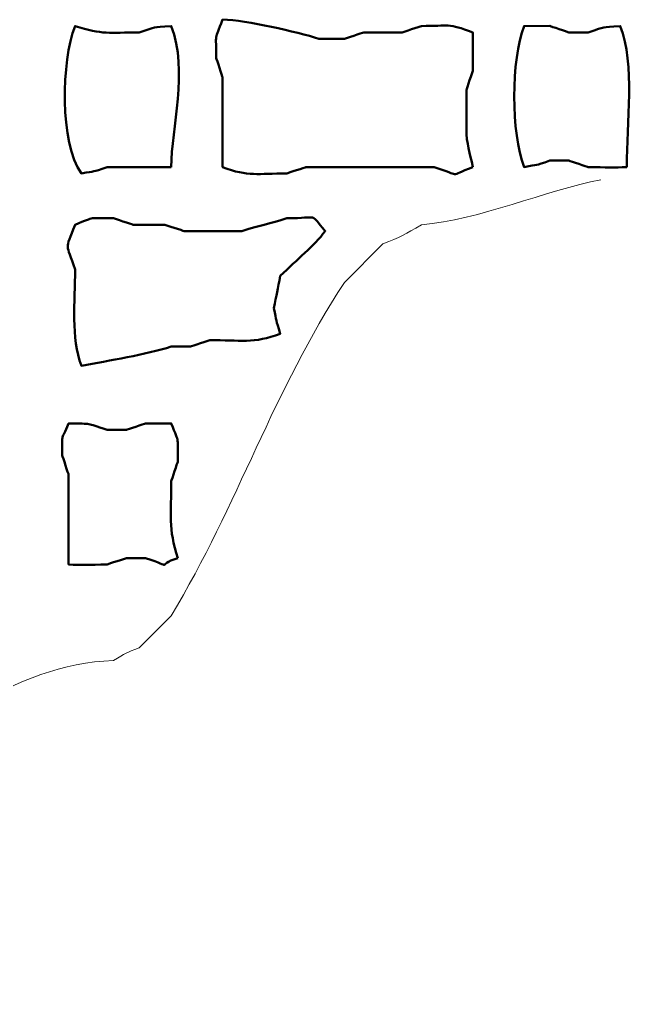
# Model space of a CAD drawing. Header units: millimetres. Extents: x -1760 to -1105, y 422 to 906.
# Drawn here: x -1146.93 to -1133.49, y 599.98 to 621.4 of the extents above; entities that cross this region are included whole.
import ezdxf

# ---------------------------------------------------------------- set-up
doc = ezdxf.new("R2010")
doc.units = ezdxf.units.MM
doc.header["$MEASUREMENT"] = 0
doc.layers.add('layer 1', color=7, linetype='Continuous')

msp = doc.modelspace()

# ---------------------------------------------------------------- linework, layer by layer
at = {"layer": 'layer 1', "color": 225, "lineweight": 50}
for points, knots in [([(-1137.0369, 618.1789), (-1137.6057, 617.9702), (-1137.2491, 617.9753), (-1137.8768, 618.1787), (-1137.8768, 618.1787), (-1137.8768, 618.1787), (-1138.2968, 618.1789), (-1138.2968, 618.1789), (-1138.2968, 618.1789), (-1138.2968, 618.1789), (-1139.2768, 618.1787), (-1139.2768, 618.1787), (-1139.2768, 618.1787), (-1139.2768, 618.1787), (-1140.677, 618.1787), (-1140.677, 618.1787), (-1140.677, 618.1787), (-1140.6853, 618.1754), (-1141.0735, 618.0471), (-1141.0971, 618.0388), (-1141.0971, 618.0388), (-1141.7316, 618.0387), (-1141.9341, 617.9604), (-1142.4973, 618.1789), (-1142.4973, 618.1789), (-1142.4973, 618.1789), (-1142.4971, 620.1387), (-1142.4971, 620.1387), (-1142.4971, 620.1387), (-1142.5005, 620.147), (-1142.6285, 620.5354), (-1142.637, 620.5585), (-1142.637, 620.5585), (-1142.637, 621.1341), (-1142.683, 620.9196), (-1142.4971, 621.3985), (-1142.4971, 621.3985), (-1141.977, 621.3869), (-1140.8761, 621.1339), (-1140.3971, 620.9785), (-1140.3971, 620.9785), (-1140.3971, 620.9785), (-1139.837, 620.9787), (-1139.837, 620.9787), (-1139.837, 620.9787), (-1139.8287, 620.9821), (-1139.4405, 621.1101), (-1139.417, 621.1188), (-1139.417, 621.1188), (-1139.417, 621.1188), (-1138.5771, 621.1186), (-1138.5771, 621.1186), (-1138.5771, 621.1186), (-1138.5688, 621.1219), (-1138.1806, 621.2502), (-1138.1571, 621.2588), (-1138.1571, 621.2588), (-1137.5509, 621.2588), (-1137.5731, 621.3267), (-1137.037, 621.1188), (-1137.037, 621.1188), (-1137.037, 621.1188), (-1137.0372, 620.2788), (-1137.0372, 620.2788), (-1137.0372, 620.2788), (-1137.0406, 620.2705), (-1137.1685, 619.8823), (-1137.1769, 619.8588), (-1137.1769, 619.8588), (-1137.1769, 619.8588), (-1137.1771, 619.0189), (-1137.1771, 619.0189), (-1137.1771, 619.0189), (-1137.1769, 618.683), (-1137.0956, 618.489), (-1137.037, 618.1789), (-1137.037, 618.1789), (-1137.037, 618.1789), (-1137.0369, 618.1789), (-1137.0369, 618.1789)], [0, 0, 0, 0, 0.047619, 0.047619, 0.047619, 0.047619, 0.0952381, 0.0952381, 0.0952381, 0.0952381, 0.1428571, 0.1428571, 0.1428571, 0.1428571, 0.1904762, 0.1904762, 0.1904762, 0.1904762, 0.2380952, 0.2380952, 0.2380952, 0.2380952, 0.2857143, 0.2857143, 0.2857143, 0.2857143, 0.3333333, 0.3333333, 0.3333333, 0.3333333, 0.3809524, 0.3809524, 0.3809524, 0.3809524, 0.4285714, 0.4285714, 0.4285714, 0.4285714, 0.4761905, 0.4761905, 0.4761905, 0.4761905, 0.5238095, 0.5238095, 0.5238095, 0.5238095, 0.5714286, 0.5714286, 0.5714286, 0.5714286, 0.6190476, 0.6190476, 0.6190476, 0.6190476, 0.6666667, 0.6666667, 0.6666667, 0.6666667, 0.7142857, 0.7142857, 0.7142857, 0.7142857, 0.7619048, 0.7619048, 0.7619048, 0.7619048, 0.8095238, 0.8095238, 0.8095238, 0.8095238, 0.8571429, 0.8571429, 0.8571429, 0.8571429, 0.9047619, 0.9047619, 0.9047619, 0.9047619, 1, 1, 1, 1]), ([(-1143.6184, 618.1789), (-1143.6184, 618.1789), (-1145.0186, 618.1789), (-1145.0186, 618.1789), (-1145.0186, 618.1789), (-1145.3625, 618.0553), (-1145.2585, 618.1008), (-1145.5784, 618.0387), (-1145.5784, 618.0387), (-1146.0577, 618.7112), (-1146.0164, 620.4912), (-1145.7185, 621.2588), (-1145.7185, 621.2588), (-1145.1149, 621.0632), (-1144.9787, 621.1189), (-1144.3183, 621.1188), (-1144.3183, 621.1188), (-1143.9073, 621.2549), (-1144.0608, 621.2249), (-1143.6184, 621.259), (-1143.6184, 621.259), (-1143.2376, 620.2779), (-1143.6184, 619.0268), (-1143.6184, 618.1789)], [0, 0, 0, 0, 0.1428571, 0.1428571, 0.1428571, 0.1428571, 0.2857143, 0.2857143, 0.2857143, 0.2857143, 0.4285714, 0.4285714, 0.4285714, 0.4285714, 0.5714286, 0.5714286, 0.5714286, 0.5714286, 0.7142857, 0.7142857, 0.7142857, 0.7142857, 1, 1, 1, 1]), ([(-1133.6767, 618.1789), (-1133.9444, 618.162), (-1134.1203, 618.1706), (-1134.5166, 618.1791), (-1134.5166, 618.1791), (-1134.5249, 618.1824), (-1134.9132, 618.3105), (-1134.9366, 618.319), (-1134.9366, 618.319), (-1134.9366, 618.319), (-1135.3566, 618.319), (-1135.3566, 618.319), (-1135.3566, 618.319), (-1135.7007, 618.1951), (-1135.5965, 618.2408), (-1135.9165, 618.1791), (-1135.9165, 618.1791), (-1136.2045, 618.9208), (-1136.2047, 620.5169), (-1135.9165, 621.259), (-1135.9165, 621.259), (-1135.9165, 621.259), (-1135.3566, 621.2592), (-1135.3566, 621.2592), (-1135.3566, 621.2592), (-1135.3483, 621.2558), (-1134.9601, 621.1276), (-1134.9366, 621.1189), (-1134.9366, 621.1189), (-1134.9366, 621.1189), (-1134.5166, 621.1191), (-1134.5166, 621.1191), (-1134.5166, 621.1191), (-1134.1055, 621.2553), (-1134.2589, 621.2249), (-1133.8167, 621.259), (-1133.8167, 621.259), (-1133.4878, 620.4123), (-1133.6767, 619.1383), (-1133.6767, 618.1789)], [0, 0, 0, 0, 0.0909091, 0.0909091, 0.0909091, 0.0909091, 0.1818182, 0.1818182, 0.1818182, 0.1818182, 0.2727273, 0.2727273, 0.2727273, 0.2727273, 0.3636364, 0.3636364, 0.3636364, 0.3636364, 0.4545455, 0.4545455, 0.4545455, 0.4545455, 0.5454545, 0.5454545, 0.5454545, 0.5454545, 0.6363636, 0.6363636, 0.6363636, 0.6363636, 0.7272727, 0.7272727, 0.7272727, 0.7272727, 0.8181818, 0.8181818, 0.8181818, 0.8181818, 1, 1, 1, 1]), ([(-1141.2372, 615.7994), (-1141.2913, 615.5197), (-1141.3243, 615.3789), (-1141.3771, 615.0993), (-1141.3771, 615.0993), (-1141.3141, 614.7988), (-1141.3428, 614.8586), (-1141.2372, 614.5395), (-1141.2372, 614.5395), (-1141.809, 614.3172), (-1142.1287, 614.3994), (-1142.7772, 614.3994), (-1142.7772, 614.3994), (-1142.7855, 614.3961), (-1143.1738, 614.2677), (-1143.1974, 614.2592), (-1143.1974, 614.2592), (-1143.1974, 614.2592), (-1143.6172, 614.2592), (-1143.6172, 614.2592), (-1143.6172, 614.2592), (-1144.1769, 614.0781), (-1144.9766, 613.9528), (-1145.5772, 613.8394), (-1145.5772, 613.8394), (-1145.8116, 614.4434), (-1145.7173, 615.244), (-1145.7174, 615.9393), (-1145.7174, 615.9393), (-1145.9141, 616.5464), (-1145.9455, 616.3316), (-1145.7173, 616.9195), (-1145.7173, 616.9195), (-1145.2382, 617.1056), (-1145.4527, 617.0595), (-1144.8773, 617.0597), (-1144.8773, 617.0597), (-1144.869, 617.0564), (-1144.4806, 616.9281), (-1144.4572, 616.9195), (-1144.4572, 616.9195), (-1144.4572, 616.9195), (-1143.7572, 616.9197), (-1143.7572, 616.9197), (-1143.7572, 616.9197), (-1143.749, 616.9163), (-1143.3605, 616.7879), (-1143.3373, 616.7794), (-1143.3373, 616.7794), (-1143.3373, 616.7794), (-1142.4973, 616.7796), (-1142.4973, 616.7796), (-1142.4973, 616.7796), (-1142.4973, 616.7796), (-1142.0775, 616.7794), (-1142.0775, 616.7794), (-1142.0775, 616.7794), (-1141.729, 616.8925), (-1141.4457, 616.9468), (-1141.0973, 617.0597), (-1141.0973, 617.0597), (-1140.3632, 617.0595), (-1140.611, 617.1913), (-1140.2574, 616.7794), (-1140.2574, 616.7794), (-1140.5105, 616.4439), (-1140.862, 616.175), (-1141.2375, 615.7996), (-1141.2375, 615.7996), (-1141.2375, 615.7996), (-1141.2372, 615.7994), (-1141.2372, 615.7994)], [0, 0, 0, 0, 0.0526316, 0.0526316, 0.0526316, 0.0526316, 0.1052632, 0.1052632, 0.1052632, 0.1052632, 0.1578947, 0.1578947, 0.1578947, 0.1578947, 0.2105263, 0.2105263, 0.2105263, 0.2105263, 0.2631579, 0.2631579, 0.2631579, 0.2631579, 0.3157895, 0.3157895, 0.3157895, 0.3157895, 0.3684211, 0.3684211, 0.3684211, 0.3684211, 0.4210526, 0.4210526, 0.4210526, 0.4210526, 0.4736842, 0.4736842, 0.4736842, 0.4736842, 0.5263158, 0.5263158, 0.5263158, 0.5263158, 0.5789474, 0.5789474, 0.5789474, 0.5789474, 0.6315789, 0.6315789, 0.6315789, 0.6315789, 0.6842105, 0.6842105, 0.6842105, 0.6842105, 0.7368421, 0.7368421, 0.7368421, 0.7368421, 0.7894737, 0.7894737, 0.7894737, 0.7894737, 0.8421053, 0.8421053, 0.8421053, 0.8421053, 0.8947368, 0.8947368, 0.8947368, 0.8947368, 1, 1, 1, 1]), ([(-1143.4778, 609.6396), (-1143.9971, 609.4743), (-1143.5027, 609.416), (-1144.1779, 609.6394), (-1144.1779, 609.6394), (-1144.1779, 609.6394), (-1144.5979, 609.6396), (-1144.5979, 609.6396), (-1144.5979, 609.6396), (-1144.6062, 609.6363), (-1144.9944, 609.508), (-1145.0179, 609.4996), (-1145.0179, 609.4996), (-1145.4141, 609.4913), (-1145.5901, 609.4825), (-1145.8578, 609.4997), (-1145.8578, 609.4997), (-1145.8578, 609.4997), (-1145.8578, 611.4598), (-1145.8578, 611.4598), (-1145.8578, 611.4598), (-1145.8612, 611.4681), (-1145.9893, 611.8563), (-1145.9977, 611.8796), (-1145.9977, 611.8796), (-1145.9977, 612.4422), (-1146.0222, 612.1567), (-1145.8578, 612.5796), (-1145.8578, 612.5796), (-1145.3072, 612.568), (-1145.5121, 612.5999), (-1145.0179, 612.4396), (-1145.0179, 612.4396), (-1145.0179, 612.4396), (-1144.5979, 612.4396), (-1144.5979, 612.4396), (-1144.5979, 612.4396), (-1144.5896, 612.4429), (-1144.2012, 612.5712), (-1144.1779, 612.5796), (-1144.1779, 612.5796), (-1144.1779, 612.5796), (-1143.6179, 612.5795), (-1143.6179, 612.5795), (-1143.6179, 612.5795), (-1143.4318, 612.1008), (-1143.4778, 612.3151), (-1143.478, 611.7395), (-1143.478, 611.7395), (-1143.4814, 611.7312), (-1143.6094, 611.3432), (-1143.6179, 611.3195), (-1143.6179, 611.3195), (-1143.6181, 610.6165), (-1143.6849, 610.2778), (-1143.4778, 609.6396)], [0, 0, 0, 0, 0.0666667, 0.0666667, 0.0666667, 0.0666667, 0.1333333, 0.1333333, 0.1333333, 0.1333333, 0.2, 0.2, 0.2, 0.2, 0.2666667, 0.2666667, 0.2666667, 0.2666667, 0.3333333, 0.3333333, 0.3333333, 0.3333333, 0.4, 0.4, 0.4, 0.4, 0.4666667, 0.4666667, 0.4666667, 0.4666667, 0.5333333, 0.5333333, 0.5333333, 0.5333333, 0.6, 0.6, 0.6, 0.6, 0.6666667, 0.6666667, 0.6666667, 0.6666667, 0.7333333, 0.7333333, 0.7333333, 0.7333333, 0.8, 0.8, 0.8, 0.8, 0.8666667, 0.8666667, 0.8666667, 0.8666667, 1, 1, 1, 1])]:
    msp.add_open_spline(points, degree=3, knots=knots, dxfattribs=at)
at = {"layer": 'layer 1', "color": 225, "lineweight": 0}
msp.add_open_spline([(-1155.3791, 599.9792), (-1155.23, 600.5281), (-1155.4258, 600.1727), (-1154.9591, 600.6791), (-1154.9591, 600.6791), (-1154.8083, 601.0552), (-1154.7494, 601.1681), (-1154.5391, 601.5193), (-1154.5391, 601.5193), (-1154.4926, 602.129), (-1154.3059, 602.4493), (-1154.2592, 603.0593), (-1154.2592, 603.0593), (-1154.0488, 603.4105), (-1153.99, 603.5236), (-1153.8394, 603.8993), (-1153.8394, 603.8993), (-1153.8394, 603.8993), (-1152.9993, 604.7394), (-1152.9993, 604.7394), (-1152.9993, 604.7394), (-1152.4965, 604.8341), (-1152.241, 605.0193), (-1151.7393, 605.0193), (-1151.7393, 605.0193), (-1151.7393, 605.0193), (-1151.4592, 605.0193), (-1151.4592, 605.0193), (-1151.4592, 605.0193), (-1151.1015, 605.0191), (-1151.0662, 604.9787), (-1150.7593, 604.8793), (-1150.7593, 604.8793), (-1148.8217, 605.6563), (-1147.1077, 607.3508), (-1144.8787, 607.3995), (-1144.8787, 607.3995), (-1144.6078, 607.5727), (-1144.6081, 607.5609), (-1144.3187, 607.6792), (-1144.3187, 607.6792), (-1144.3187, 607.6792), (-1143.6188, 608.3793), (-1143.6188, 608.3793), (-1143.6188, 608.3793), (-1142.1541, 610.8253), (-1141.3952, 613.2792), (-1139.8386, 615.6597), (-1139.8386, 615.6597), (-1139.8386, 615.6597), (-1138.9987, 616.4997), (-1138.9987, 616.4997), (-1138.9987, 616.4997), (-1138.6228, 616.6505), (-1138.5099, 616.7094), (-1138.1587, 616.9195), (-1138.1587, 616.9195), (-1136.8982, 617.0163), (-1135.446, 617.6716), (-1134.2385, 617.8997)], degree=3, knots=[0, 0, 0, 0, 0.0625, 0.0625, 0.0625, 0.0625, 0.125, 0.125, 0.125, 0.125, 0.1875, 0.1875, 0.1875, 0.1875, 0.25, 0.25, 0.25, 0.25, 0.3125, 0.3125, 0.3125, 0.3125, 0.375, 0.375, 0.375, 0.375, 0.4375, 0.4375, 0.4375, 0.4375, 0.5, 0.5, 0.5, 0.5, 0.5625, 0.5625, 0.5625, 0.5625, 0.625, 0.625, 0.625, 0.625, 0.6875, 0.6875, 0.6875, 0.6875, 0.75, 0.75, 0.75, 0.75, 0.8125, 0.8125, 0.8125, 0.8125, 0.875, 0.875, 0.875, 0.875, 1, 1, 1, 1], dxfattribs=at)

doc.saveas('drawing.dxf')
